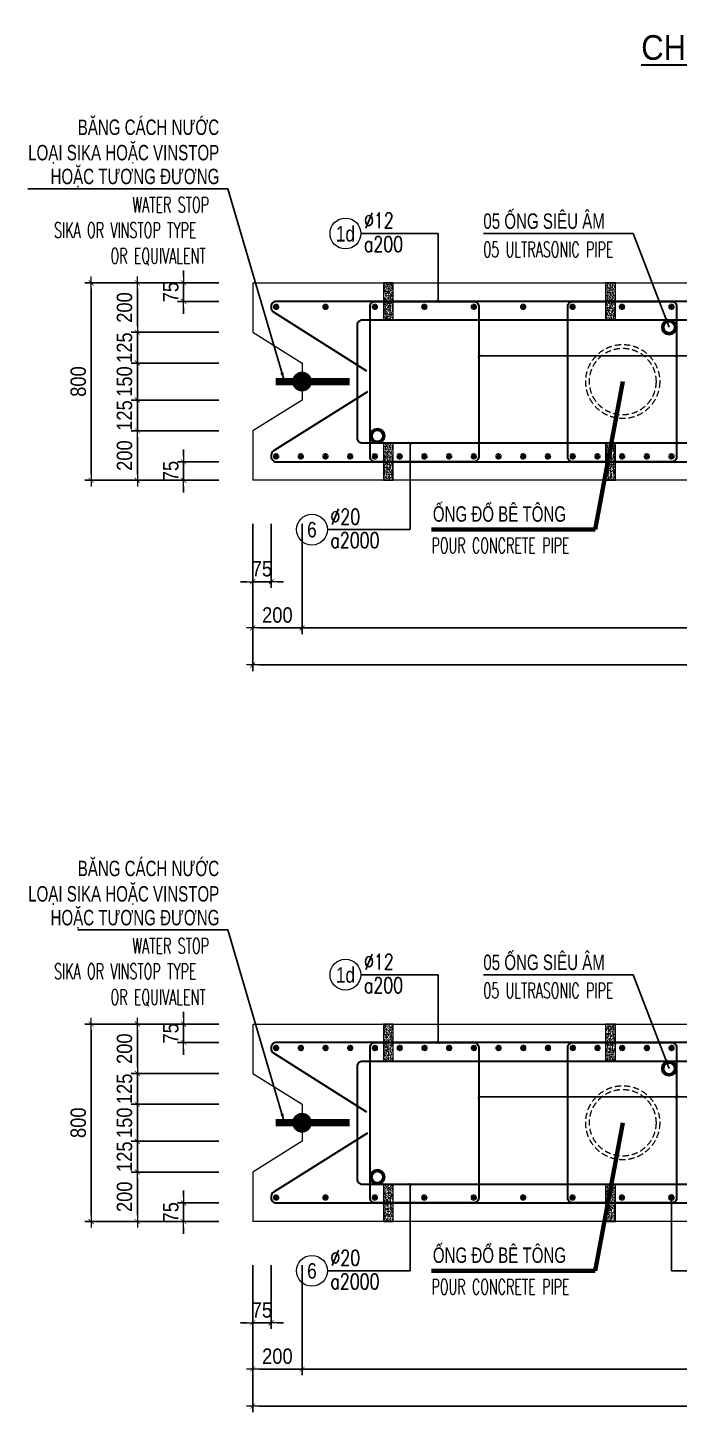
# Model space of a CAD drawing. Header units: millimetres. Extents: x -642477 to 1168880, y -27982 to 330379.
# Drawn here: x 198575 to 206500, y 84914 to 101745 of the extents above; entities that cross this region are included whole.
import ezdxf
from ezdxf.enums import TextEntityAlignment as Align

# ---------------------------------------------------------------- set-up
doc = ezdxf.new("R2010")
doc.units = ezdxf.units.MM
doc.linetypes.add('HIDDEN', pattern=[0.375, 0.25, -0.125])
doc.linetypes.add('HIDDEN2', pattern=[4.7625, 3.175, -1.5875])
doc.layers.get('0').update_dxf_attribs({"lineweight": 20})
doc.layers.get('Defpoints').update_dxf_attribs({"color": 151, "lineweight": 9})
for name, color, linetype, lineweight in [('NDC_S_BEAM', 3, 'HIDDEN2', 20), ('NDC_S_BREAK-LINE', 1, 'Continuous', 15), ('NDC_S_DIAPHGRAM WALL', 3, 'Continuous', 20), ('NDC_S_DIM', 1, 'Continuous', 15), ('NDC_S_ENG TITLE', 3, 'Continuous', 20), ('NDC_S_HATCH MATERIAL', 8, 'Continuous', 13), ('NDC_S_LEADER', 1, 'Continuous', 15), ('NDC_S_LEVEL TEXT', 7, 'Continuous', 20), ('NDC_S_REBAR', 4, 'Continuous', 35), ('NDC_S_VN TEXT', 7, 'Continuous', 20), ('NDC_S_VN TITLE', 6, 'Continuous', 35)]:
    doc.layers.add(name, color=color, linetype=linetype, lineweight=lineweight)
doc.layers.add('NDC_S_REBAR DES.', color=2, linetype='Continuous')
doc.styles.add('ARIAL', font='arial.ttf', dxfattribs={"width": 0.8})
doc.styles.add('NDC_ARIAL', font='arial.ttf', dxfattribs={"width": 0.85})
doc.styles.add('NDC_DIM', font='', dxfattribs={"width": 0.75})
doc.styles.add('NDC_EN TXT', font='romans.shx', dxfattribs={"width": 0.8})
doc.styles.get('NDC_DIM').set_extended_font_data('Dotum')
doc.dimstyles.new('A1-NDC-1-25 (x3)', dxfattribs={"dimscale": 75, "dimtxt": 2.5, "dimasz": 1, "dimexe": 1, "dimexo": 0, "dimgap": 0.8, "dimtad": 1, "dimdec": 0, "dimlfac": 0.333333, "dimdsep": 46, "dimtxsty": 'NDC_ARIAL', "dimblk": 'DIMMARK', "dimcen": 49999.938995, "dimdle": 1.5, "dimclrd": 1, "dimclre": 1, "dimclrt": 3, "dimadec": 0, "dimazin": 0, "dimtfac": 1, "dimtdec": 0, "dimtix": 1, "dimtmove": 2, "dimatfit": 3, "dimfxl": 1, "dimarcsym": 0})
doc.dimstyles.new('NDC_dim_25', dxfattribs={"dimscale": 25, "dimtxt": 2.2, "dimasz": 1.5, "dimexe": 1.5, "dimexo": 2.5, "dimgap": 1, "dimtad": 1, "dimdec": 0, "dimzin": 0, "dimdsep": 46, "dimtxsty": 'NDC_DIM', "dimblk": 'DIMMARK', "dimcen": 0.09, "dimdle": 1.2, "dimclrd": 1, "dimclre": 1, "dimclrt": 3, "dimadec": 0, "dimazin": 0, "dimtfac": 1, "dimtdec": 0, "dimtix": 1, "dimtofl": 0, "dimtmove": 0, "dimatfit": 3, "dimfxl": 6, "dimfxlon": 1, "dimtolj": 1, "dimtzin": 0, "dimarcsym": 0})

# ---------------------------------------------------------------- blocks, each defined once
blk = doc.blocks.new('DIMMARK')
at = {"layer": 'NDC_S_DIM', "color": 1}
blk.add_line((-1.5, 0), (1, 0), dxfattribs=at)
at = {"layer": 'NDC_S_DIM', "color": 2, "const_width": 0.1}
blk.add_lwpolyline([(-0.42, -0.42), (0.42, 0.42)], dxfattribs=at)
blk = doc.blocks.new('TV_001')
at = {"layer": 'NDC_S_DIAPHGRAM WALL', "ltscale": 0.01}
blk.add_line((20916.7, 15181.6), (26388.8, 13991.9), dxfattribs=at)
for points in [[(26558.8, 14773.6), (21086.6, 15963.3)], [(26558.8, 14773.6), (26516.3, 14578.2), (26294.3, 14498.5), (26262.4, 14352), (26431.3, 14187.3), (26388.8, 13991.9)]]:
    blk.add_lwpolyline(points, dxfattribs=at)
at = {"layer": 'NDC_S_DIAPHGRAM WALL', "ltscale": 50, "const_width": 30}
blk.add_lwpolyline([(26383.3, 14402.4), (26090.1, 14466.2)], dxfattribs=at)
at = {"layer": 'NDC_S_DIAPHGRAM WALL', "ltscale": 50, "const_width": 40}
blk.add_lwpolyline([(26297.9, 14421, -1), (26258.8, 14429.5, -1)], format="xyb", close=True, dxfattribs=at)
blk = doc.blocks.new('Ong sieu am')
at = {"layer": 'NDC_S_HATCH MATERIAL'}
h = blk.add_hatch(dxfattribs=at)
h.set_pattern_fill('ANSI31', color=256, scale=20)
h.set_pattern_definition([(45, (0, 0), (-1.76776695, 1.76776695), [])])
h.paths.add_polyline_path([(-7119.3, 51158.9, 1), (-7179.3, 51158.9, 1)])
h.paths.add_polyline_path([(-7171.3, 51158.9, -1), (-7127.3, 51158.9, -1)], flags=16)
at = {"layer": 'NDC_S_REBAR DES.'}
for radius in [30, 22]:
    blk.add_circle((-7149.3, 51158.9), radius, dxfattribs=at)
blk = doc.blocks.new('ong do BT')
at = {"layer": 'NDC_S_HATCH MATERIAL', "linetype": 'HIDDEN', "ltscale": 100}
for radius in [150, 135]:
    blk.add_circle((-6323.7, 51237.8), radius, dxfattribs=at)
blk = doc.blocks.new('con ke BT')
at = {"layer": 'NDC_S_HATCH MATERIAL'}
h = blk.add_hatch(dxfattribs=at)
h.set_pattern_fill('AR-CONC', color=256, scale=2)
h.set_pattern_definition([(50, (0, 0), (14.3452037, -1.2550427), [1.5, -16.5]), (355, (0, 0), (-2.7750267, 15.0438427), [1.2, -13.2]), (100.451444, (1.195, -0.105), (11.570177, 13.7888), [1.274804, -14.0228422]), (46.1842, (0, 4), (21.3448266, -3.3103856), [2.25, -24.75]), (96.635635, (1.779, 3.724), (18.693239, 19.482372), [1.912207, -21.034275]), (351.184164, (0, 4), (18.693239, 19.482372), [1.8, -19.8]), (21, (2, 3), (11.938141, -8.0523778), [1.5, -16.5]), (326, (2, 3), (4.8663066, 14.503001), [1.2, -13.2]), (71.451445, (2.995, 2.329), (16.8044475, 6.450623), [1.274804, -14.0228422]), (37.5, (0, 0), (0.2431971, 6.6578771), [0, -13.04, 0, -13.4, 0, -13.25]), (7.5, (0, 0), (5.2613907, 7.8882342), [0, -7.64, 0, -12.74, 0, -5.05]), (327.5, (-4.46, 0), (10.6764487, -0.45109743), [0, -5, 0, -15.6, 0, -20.7]), (317.5, (-6.46, 0), (11.6637234, 2.0020996), [0, -6.5, 0, -10.36, 0, -14.7])])
h.paths.add_polyline_path([(-7076.9, 51430.9), (-7116.9, 51430.9), (-7116.9, 51280.9), (-7076.9, 51280.9)])
at = {"layer": 'NDC_S_BREAK-LINE'}
blk.add_lwpolyline([(-7116.9, 51430.9), (-7116.9, 51280.9), (-7076.9, 51280.9), (-7076.9, 51430.9)], close=True, dxfattribs=at)
blk = doc.blocks.new('*U2261')
at = {"layer": 'NDC_S_LEADER', "xscale": 3, "yscale": 3, "zscale": 3}
blk.add_blockref('con ke BT', (21291, -154068), dxfattribs=at)
blk = doc.blocks.new('*U2262')
at = {"layer": 'NDC_S_DIM', "color": 0, "linetype": 'ByBlock', "lineweight": -2, "transparency": 16777216}
for p in [(0, 0), (2700, 0)]:
    blk.add_blockref('*U2261', p, dxfattribs=at)
blk = doc.blocks.new('*U2263')
at = {"layer": 'NDC_S_LEADER', "xscale": 3, "yscale": 3, "zscale": 3}
blk.add_blockref('con ke BT', (21291, -154068), dxfattribs=at)
blk = doc.blocks.new('*U2264')
at = {"layer": 'NDC_S_DIM', "color": 0, "linetype": 'ByBlock', "lineweight": -2, "transparency": 16777216}
for p in [(0, 0), (2700, 0)]:
    blk.add_blockref('*U2263', p, dxfattribs=at)
blk = doc.blocks.new('*U367')
blk.add_circle((-2.5, 0), 2.5)
at = {"layer": 'NDC_S_VN TEXT', "color": 3, "style": 'NDC_EN TXT', "width": 0.75}
for tag, p in [('DK1', (0.5, 0.85)), ('KC1', (0.5, -2.97))]:
    blk.add_attdef(tag, p, '', height=2.5, dxfattribs=at)
at = {"layer": 'NDC_S_VN TEXT', "color": 7, "style": 'ARIAL', "width": 0.8}
blk.add_attdef('SH2', text='', height=2.5, dxfattribs=at).set_placement((-2.5, 0), align=Align.MIDDLE)
blk = doc.blocks.new('kata_block_THEP')
at = {"layer": 'NDC_S_REBAR', "color": 0}
for p, q in [((-0.5, 0), (0.5, 0)), ((-0.35, 0.35), (0.35, -0.35)), ((0.35, 0.35), (-0.35, -0.35)), ((0, 0.5), (0, -0.5))]:
    blk.add_line(p, q, dxfattribs=at)
at = {"layer": 'NDC_S_REBAR', "color": 0, "const_width": 0.0833}
blk.add_lwpolyline([(-0.5, 0, 1), (0.5, 0, 1), (-0.5, 0, 1)], format="xyb", dxfattribs=at)
blk = doc.blocks.new('*U2281')
at = {"layer": 'NDC_S_REBAR', "ltscale": 80, "xscale": 72, "yscale": 72, "zscale": 72}
blk.add_blockref('kata_block_THEP', (0, 0), dxfattribs=at)
blk = doc.blocks.new('*U2282')
at = {"layer": 'NDC_S_LEVEL TEXT', "color": 0, "linetype": 'ByBlock', "lineweight": -2, "transparency": 16777216}
for p in [(0, 0), (600.9, 0), (1201.8, 0), (1802.7, 0), (2403.6, 0), (3004.5, 0), (3605.4, 0), (4206.3, 0), (4807.2, 0)]:
    blk.add_blockref('*U2281', p, dxfattribs=at)
blk = doc.blocks.new('*U2283')
at = {"layer": 'NDC_S_REBAR', "ltscale": 80, "xscale": 72, "yscale": 72, "zscale": 72}
blk.add_blockref('kata_block_THEP', (0, 0), dxfattribs=at)
blk = doc.blocks.new('*U2284')
at = {"layer": 'NDC_S_LEVEL TEXT', "color": 0, "linetype": 'ByBlock', "lineweight": -2, "transparency": 16777216}
for p in [(0, 0), (300.6, 0), (601.2, 0), (901.8, 0), (1202.4, 0), (1503, 0), (1803.6, 0), (2104.2, 0), (2404.8, 0), (2705.4, 0), (3006, 0), (3306.6, 0), (3607.2, 0), (3907.8, 0), (4208.4, 0), (4509, 0), (4809.6, 0)]:
    blk.add_blockref('*U2283', p, dxfattribs=at)
blk = doc.blocks.new('*U2266')
at = {"layer": 'NDC_S_LEADER', "xscale": 3, "yscale": 3, "zscale": 3}
blk.add_blockref('con ke BT', (21291, -154068), dxfattribs=at)
blk = doc.blocks.new('*U2267')
at = {"layer": 'NDC_S_DIM', "color": 0, "linetype": 'ByBlock', "lineweight": -2, "transparency": 16777216}
for p in [(0, 0), (2700, 0)]:
    blk.add_blockref('*U2266', p, dxfattribs=at)
blk = doc.blocks.new('*U2268')
at = {"layer": 'NDC_S_LEADER', "xscale": 3, "yscale": 3, "zscale": 3}
blk.add_blockref('con ke BT', (21291, -154068), dxfattribs=at)
blk = doc.blocks.new('*U2269')
at = {"layer": 'NDC_S_DIM', "color": 0, "linetype": 'ByBlock', "lineweight": -2, "transparency": 16777216}
for p in [(0, 0), (2700, 0)]:
    blk.add_blockref('*U2268', p, dxfattribs=at)
blk = doc.blocks.new('*U2274')
at = {"layer": 'NDC_S_REBAR', "ltscale": 80, "xscale": 72, "yscale": 72, "zscale": 72}
blk.add_blockref('kata_block_THEP', (0, 0), dxfattribs=at)
blk = doc.blocks.new('*U2275')
at = {"layer": 'NDC_S_LEVEL TEXT', "color": 0, "linetype": 'ByBlock', "lineweight": -2, "transparency": 16777216}
for p in [(0, 0), (600.9, 0), (1201.8, 0), (1802.7, 0), (2403.6, 0), (3004.5, 0), (3605.4, 0), (4206.3, 0), (4807.2, 0)]:
    blk.add_blockref('*U2274', p, dxfattribs=at)
blk = doc.blocks.new('*U2276')
at = {"layer": 'NDC_S_REBAR', "ltscale": 80, "xscale": 72, "yscale": 72, "zscale": 72}
blk.add_blockref('kata_block_THEP', (0, 0), dxfattribs=at)
blk = doc.blocks.new('*U2265')
at = {"layer": 'NDC_S_LEVEL TEXT', "color": 0, "linetype": 'ByBlock', "lineweight": -2, "transparency": 16777216}
for p in [(0, 0), (300.6, 0), (601.2, 0), (901.8, 0), (1202.4, 0), (1503, 0), (1803.6, 0), (2104.2, 0), (2404.8, 0), (2705.4, 0), (3006, 0), (3306.6, 0), (3607.2, 0), (3907.8, 0), (4208.4, 0), (4509, 0), (4809.6, 0)]:
    blk.add_blockref('*U2276', p, dxfattribs=at)
blk = doc.blocks.new('*D2285')
at = {"layer": 'Defpoints', "color": 0, "ltscale": 100, "transparency": 16777216}
for p in [(199909, 96844), (200898, 96844), (200898, 96244)]:
    blk.add_point(p, dxfattribs=at)
at = {"layer": 'NDC_S_DIM', "color": 1, "lineweight": -2, "ltscale": 100, "transparency": 16777216}
for p, q in [((200898, 96844), (199834, 96844)), ((199909, 96319), (199909, 96769)), ((200898, 96244), (199834, 96244))]:
    blk.add_line(p, q, dxfattribs=at)
at = {"layer": 'NDC_S_DIM', "color": 1, "lineweight": -2, "ltscale": 100, "transparency": 16777216, "xscale": 75, "yscale": 75, "zscale": 75}
for p, rotation in [((199909, 96844), 90), ((199909, 96244), 270)]:
    blk.add_blockref('DIMMARK', p, dxfattribs=dict(at, rotation=rotation))
at = {"layer": 'NDC_S_DIM', "color": 3, "ltscale": 100, "transparency": 16777216, "insert": (199753, 96544), "char_height": 187.5, "attachment_point": 5, "rotation": 90, "style": 'NDC_ARIAL'}
blk.add_mtext('200', dxfattribs=at)
blk = doc.blocks.new('*D2286')
at = {"layer": 'Defpoints', "color": 0, "ltscale": 100, "transparency": 16777216}
for p in [(199909, 97219), (200898, 97219), (200898, 96844)]:
    blk.add_point(p, dxfattribs=at)
at = {"layer": 'NDC_S_DIM', "color": 1, "lineweight": -2, "ltscale": 100, "transparency": 16777216}
for p, q in [((199909, 97294), (199909, 97369)), ((200898, 97219), (199834, 97219)), ((199909, 96844), (199909, 97219)), ((200898, 96844), (199834, 96844)), ((199909, 96769), (199909, 96694))]:
    blk.add_line(p, q, dxfattribs=at)
at = {"layer": 'NDC_S_DIM', "color": 1, "lineweight": -2, "ltscale": 100, "transparency": 16777216, "xscale": 75, "yscale": 75, "zscale": 75}
for p, rotation in [((199909, 97219), 270), ((199909, 96844), 90)]:
    blk.add_blockref('DIMMARK', p, dxfattribs=dict(at, rotation=rotation))
at = {"layer": 'NDC_S_DIM', "color": 3, "ltscale": 100, "transparency": 16777216, "insert": (199753, 97031), "char_height": 187.5, "attachment_point": 5, "rotation": 90, "style": 'NDC_ARIAL'}
blk.add_mtext('125', dxfattribs=at)
blk = doc.blocks.new('*D2287')
at = {"layer": 'Defpoints', "color": 0, "ltscale": 100, "transparency": 16777216}
for p in [(199909, 97669), (200898, 97669), (200898, 97219)]:
    blk.add_point(p, dxfattribs=at)
at = {"layer": 'NDC_S_DIM', "color": 1, "lineweight": -2, "ltscale": 100, "transparency": 16777216}
for p, q in [((199909, 97744), (199909, 97819)), ((200898, 97669), (199834, 97669)), ((199909, 97219), (199909, 97669)), ((200898, 97219), (199834, 97219)), ((199909, 97144), (199909, 97069))]:
    blk.add_line(p, q, dxfattribs=at)
at = {"layer": 'NDC_S_DIM', "color": 1, "lineweight": -2, "ltscale": 100, "transparency": 16777216, "xscale": 75, "yscale": 75, "zscale": 75}
for p, rotation in [((199909, 97669), 270), ((199909, 97219), 90)]:
    blk.add_blockref('DIMMARK', p, dxfattribs=dict(at, rotation=rotation))
at = {"layer": 'NDC_S_DIM', "color": 3, "ltscale": 100, "transparency": 16777216, "insert": (199753, 97444), "char_height": 187.5, "attachment_point": 5, "rotation": 90, "style": 'NDC_ARIAL'}
blk.add_mtext('150', dxfattribs=at)
blk = doc.blocks.new('*D2288')
at = {"layer": 'Defpoints', "color": 0, "ltscale": 100, "transparency": 16777216}
for p in [(199909, 98044), (200898, 98044), (200898, 97669)]:
    blk.add_point(p, dxfattribs=at)
at = {"layer": 'NDC_S_DIM', "color": 1, "lineweight": -2, "ltscale": 100, "transparency": 16777216}
for p, q in [((199909, 98119), (199909, 98194)), ((200898, 98044), (199834, 98044)), ((199909, 97669), (199909, 98044)), ((200898, 97669), (199834, 97669)), ((199909, 97594), (199909, 97519))]:
    blk.add_line(p, q, dxfattribs=at)
at = {"layer": 'NDC_S_DIM', "color": 1, "lineweight": -2, "ltscale": 100, "transparency": 16777216, "xscale": 75, "yscale": 75, "zscale": 75}
for p, rotation in [((199909, 98044), 270), ((199909, 97669), 90)]:
    blk.add_blockref('DIMMARK', p, dxfattribs=dict(at, rotation=rotation))
at = {"layer": 'NDC_S_DIM', "color": 3, "ltscale": 100, "transparency": 16777216, "insert": (199753, 97856), "char_height": 187.5, "attachment_point": 5, "rotation": 90, "style": 'NDC_ARIAL'}
blk.add_mtext('125', dxfattribs=at)
blk = doc.blocks.new('*D2289')
at = {"layer": 'Defpoints', "color": 0, "ltscale": 100, "transparency": 16777216}
for p in [(199909, 98644), (200898, 98644), (200898, 98044)]:
    blk.add_point(p, dxfattribs=at)
at = {"layer": 'NDC_S_DIM', "color": 1, "lineweight": -2, "ltscale": 100, "transparency": 16777216}
for p, q in [((200898, 98644), (199834, 98644)), ((199909, 98119), (199909, 98569)), ((200898, 98044), (199834, 98044))]:
    blk.add_line(p, q, dxfattribs=at)
at = {"layer": 'NDC_S_DIM', "color": 1, "lineweight": -2, "ltscale": 100, "transparency": 16777216, "xscale": 75, "yscale": 75, "zscale": 75}
for p, rotation in [((199909, 98644), 90), ((199909, 98044), 270)]:
    blk.add_blockref('DIMMARK', p, dxfattribs=dict(at, rotation=rotation))
at = {"layer": 'NDC_S_DIM', "color": 3, "ltscale": 100, "transparency": 16777216, "insert": (199753, 98344), "char_height": 187.5, "attachment_point": 5, "rotation": 90, "style": 'NDC_ARIAL'}
blk.add_mtext('200', dxfattribs=at)
blk = doc.blocks.new('*D2290')
at = {"layer": 'Defpoints', "color": 0, "ltscale": 100, "transparency": 16777216}
for p in [(199347, 98644), (200898, 98644), (200898, 96244)]:
    blk.add_point(p, dxfattribs=at)
at = {"layer": 'NDC_S_DIM', "color": 1, "lineweight": -2, "ltscale": 100, "transparency": 16777216}
for p, q in [((200898, 98644), (199272, 98644)), ((199347, 96319), (199347, 98569)), ((200898, 96244), (199272, 96244))]:
    blk.add_line(p, q, dxfattribs=at)
at = {"layer": 'NDC_S_DIM', "color": 1, "lineweight": -2, "ltscale": 100, "transparency": 16777216, "xscale": 75, "yscale": 75, "zscale": 75}
for p, rotation in [((199347, 98644), 90), ((199347, 96244), 270)]:
    blk.add_blockref('DIMMARK', p, dxfattribs=dict(at, rotation=rotation))
at = {"layer": 'NDC_S_DIM', "color": 3, "ltscale": 100, "transparency": 16777216, "insert": (199191, 97444), "char_height": 187.5, "attachment_point": 5, "rotation": 90, "style": 'NDC_ARIAL'}
blk.add_mtext('800', dxfattribs=at)
blk = doc.blocks.new('*D2291')
at = {"layer": 'Defpoints', "color": 0, "ltscale": 100, "transparency": 16777216}
for p in [(200472, 96469), (200898, 96469), (200898, 96244)]:
    blk.add_point(p, dxfattribs=at)
at = {"layer": 'NDC_S_DIM', "color": 1, "lineweight": -2, "ltscale": 100, "transparency": 16777216}
for p, q in [((200472, 96544), (200472, 96619)), ((200898, 96469), (200397, 96469)), ((200472, 96244), (200472, 96469)), ((200898, 96244), (200397, 96244)), ((200472, 96169), (200472, 96094))]:
    blk.add_line(p, q, dxfattribs=at)
at = {"layer": 'NDC_S_DIM', "color": 1, "lineweight": -2, "ltscale": 100, "transparency": 16777216, "xscale": 75, "yscale": 75, "zscale": 75}
for p, rotation in [((200472, 96469), 270), ((200472, 96244), 90)]:
    blk.add_blockref('DIMMARK', p, dxfattribs=dict(at, rotation=rotation))
at = {"layer": 'NDC_S_DIM', "color": 3, "ltscale": 100, "transparency": 16777216, "insert": (200316, 96356), "char_height": 187.5, "attachment_point": 5, "rotation": 90, "style": 'NDC_ARIAL'}
blk.add_mtext('75', dxfattribs=at)
blk = doc.blocks.new('*D2292')
at = {"layer": 'Defpoints', "color": 0, "ltscale": 100, "transparency": 16777216}
for p in [(200472, 98644), (200898, 98644), (200898, 98419)]:
    blk.add_point(p, dxfattribs=at)
at = {"layer": 'NDC_S_DIM', "color": 1, "lineweight": -2, "ltscale": 100, "transparency": 16777216}
for p, q in [((200898, 98644), (200397, 98644)), ((200472, 98719), (200472, 98794)), ((200472, 98419), (200472, 98644)), ((200898, 98419), (200397, 98419)), ((200472, 98344), (200472, 98269))]:
    blk.add_line(p, q, dxfattribs=at)
at = {"layer": 'NDC_S_DIM', "color": 1, "lineweight": -2, "ltscale": 100, "transparency": 16777216, "xscale": 75, "yscale": 75, "zscale": 75}
for p, rotation in [((200472, 98644), 270), ((200472, 98419), 90)]:
    blk.add_blockref('DIMMARK', p, dxfattribs=dict(at, rotation=rotation))
at = {"layer": 'NDC_S_DIM', "color": 3, "ltscale": 100, "transparency": 16777216, "insert": (200316, 98531), "char_height": 187.5, "attachment_point": 5, "rotation": 90, "style": 'NDC_ARIAL'}
blk.add_mtext('75', dxfattribs=at)
blk = doc.blocks.new('*D2301')
at = {"layer": 'Defpoints', "color": 0, "ltscale": 100, "transparency": 16777216}
for p in [(201312, 95714), (201537, 95714), (201537, 95011)]:
    blk.add_point(p, dxfattribs=at)
at = {"layer": 'NDC_S_DIM', "color": 1, "lineweight": -2, "ltscale": 100, "transparency": 16777216}
for p, q in [((201312, 95714), (201312, 94936)), ((201537, 95714), (201537, 94936)), ((201237, 95011), (201162, 95011)), ((201312, 95011), (201537, 95011)), ((201612, 95011), (201687, 95011))]:
    blk.add_line(p, q, dxfattribs=at)
at = {"layer": 'NDC_S_DIM', "color": 1, "lineweight": -2, "ltscale": 100, "transparency": 16777216, "xscale": 75, "yscale": 75, "zscale": 75}
blk.add_blockref('DIMMARK', (201312, 95011), dxfattribs=at)
at = {"layer": 'NDC_S_DIM', "color": 1, "lineweight": -2, "ltscale": 100, "transparency": 16777216, "xscale": 75, "yscale": 75, "zscale": 75, "rotation": 180}
blk.add_blockref('DIMMARK', (201537, 95011), dxfattribs=at)
at = {"layer": 'NDC_S_DIM', "color": 3, "ltscale": 100, "transparency": 16777216, "insert": (201424, 95167), "char_height": 187.5, "attachment_point": 5, "style": 'NDC_ARIAL'}
blk.add_mtext('75', dxfattribs=at)
blk = doc.blocks.new('*D2303')
at = {"layer": 'Defpoints', "color": 0, "ltscale": 100, "transparency": 16777216}
for p in [(201312, 95714), (201912, 95714), (201912, 94449)]:
    blk.add_point(p, dxfattribs=at)
at = {"layer": 'NDC_S_DIM', "color": 1, "lineweight": -2, "ltscale": 100, "transparency": 16777216}
for p, q in [((201312, 95714), (201312, 94374)), ((201912, 95714), (201912, 94374)), ((201387, 94449), (201837, 94449))]:
    blk.add_line(p, q, dxfattribs=at)
at = {"layer": 'NDC_S_DIM', "color": 1, "lineweight": -2, "ltscale": 100, "transparency": 16777216, "xscale": 75, "yscale": 75, "zscale": 75, "rotation": 180}
blk.add_blockref('DIMMARK', (201312, 94449), dxfattribs=at)
at = {"layer": 'NDC_S_DIM', "color": 1, "lineweight": -2, "ltscale": 100, "transparency": 16777216, "xscale": 75, "yscale": 75, "zscale": 75}
blk.add_blockref('DIMMARK', (201912, 94449), dxfattribs=at)
at = {"layer": 'NDC_S_DIM', "color": 3, "ltscale": 100, "transparency": 16777216, "insert": (201612, 94605), "char_height": 187.5, "attachment_point": 5, "style": 'NDC_ARIAL'}
blk.add_mtext('200', dxfattribs=at)
blk = doc.blocks.new('*D2304')
at = {"layer": 'Defpoints', "color": 0, "ltscale": 100, "transparency": 16777216}
for p in [(201912, 95714), (218112, 95714), (218112, 94449)]:
    blk.add_point(p, dxfattribs=at)
at = {"layer": 'NDC_S_DIM', "color": 1, "lineweight": -2, "ltscale": 100, "transparency": 16777216}
for p, q in [((201912, 95714), (201912, 94374)), ((218112, 95714), (218112, 94374)), ((201987, 94449), (218037, 94449))]:
    blk.add_line(p, q, dxfattribs=at)
at = {"layer": 'NDC_S_DIM', "color": 1, "lineweight": -2, "ltscale": 100, "transparency": 16777216, "xscale": 75, "yscale": 75, "zscale": 75, "rotation": 180}
blk.add_blockref('DIMMARK', (201912, 94449), dxfattribs=at)
at = {"layer": 'NDC_S_DIM', "color": 1, "lineweight": -2, "ltscale": 100, "transparency": 16777216, "xscale": 75, "yscale": 75, "zscale": 75}
blk.add_blockref('DIMMARK', (218112, 94449), dxfattribs=at)
at = {"layer": 'NDC_S_DIM', "color": 3, "ltscale": 100, "transparency": 16777216, "insert": (210012, 94605), "char_height": 187.5, "attachment_point": 5, "style": 'NDC_ARIAL'}
blk.add_mtext('5400', dxfattribs=at)
blk = doc.blocks.new('*D2306')
at = {"layer": 'Defpoints', "color": 0, "ltscale": 100, "transparency": 16777216}
for p in [(201312, 95714), (218112, 95714), (218112, 93999)]:
    blk.add_point(p, dxfattribs=at)
at = {"layer": 'NDC_S_DIM', "color": 1, "lineweight": -2, "ltscale": 100, "transparency": 16777216}
for p, q in [((201312, 95714), (201312, 93924)), ((218112, 95714), (218112, 93924)), ((201387, 93999), (218037, 93999))]:
    blk.add_line(p, q, dxfattribs=at)
at = {"layer": 'NDC_S_DIM', "color": 1, "lineweight": -2, "ltscale": 100, "transparency": 16777216, "xscale": 75, "yscale": 75, "zscale": 75, "rotation": 180}
blk.add_blockref('DIMMARK', (201312, 93999), dxfattribs=at)
at = {"layer": 'NDC_S_DIM', "color": 1, "lineweight": -2, "ltscale": 100, "transparency": 16777216, "xscale": 75, "yscale": 75, "zscale": 75}
blk.add_blockref('DIMMARK', (218112, 93999), dxfattribs=at)
at = {"layer": 'NDC_S_DIM', "color": 3, "ltscale": 100, "transparency": 16777216, "insert": (209712, 94155), "char_height": 187.5, "attachment_point": 5, "style": 'NDC_ARIAL'}
blk.add_mtext('5600', dxfattribs=at)
blk = doc.blocks.new('*D2307')
at = {"layer": 'Defpoints', "color": 0, "ltscale": 100, "transparency": 16777216}
for p in [(199909, 87834), (200898, 87834), (200898, 87234)]:
    blk.add_point(p, dxfattribs=at)
at = {"layer": 'NDC_S_DIM', "color": 1, "lineweight": -2, "ltscale": 100, "transparency": 16777216}
for p, q in [((200898, 87834), (199834, 87834)), ((199909, 87309), (199909, 87759)), ((200898, 87234), (199834, 87234))]:
    blk.add_line(p, q, dxfattribs=at)
at = {"layer": 'NDC_S_DIM', "color": 1, "lineweight": -2, "ltscale": 100, "transparency": 16777216, "xscale": 75, "yscale": 75, "zscale": 75}
for p, rotation in [((199909, 87834), 90), ((199909, 87234), 270)]:
    blk.add_blockref('DIMMARK', p, dxfattribs=dict(at, rotation=rotation))
at = {"layer": 'NDC_S_DIM', "color": 3, "ltscale": 100, "transparency": 16777216, "insert": (199753, 87534), "char_height": 187.5, "attachment_point": 5, "rotation": 90, "style": 'NDC_ARIAL'}
blk.add_mtext('200', dxfattribs=at)
blk = doc.blocks.new('*D2308')
at = {"layer": 'Defpoints', "color": 0, "ltscale": 100, "transparency": 16777216}
for p in [(199909, 88209), (200898, 88209), (200898, 87834)]:
    blk.add_point(p, dxfattribs=at)
at = {"layer": 'NDC_S_DIM', "color": 1, "lineweight": -2, "ltscale": 100, "transparency": 16777216}
for p, q in [((200898, 88209), (199834, 88209)), ((199909, 88284), (199909, 88359)), ((199909, 87834), (199909, 88209)), ((200898, 87834), (199834, 87834)), ((199909, 87759), (199909, 87684))]:
    blk.add_line(p, q, dxfattribs=at)
at = {"layer": 'NDC_S_DIM', "color": 1, "lineweight": -2, "ltscale": 100, "transparency": 16777216, "xscale": 75, "yscale": 75, "zscale": 75}
for p, rotation in [((199909, 88209), 270), ((199909, 87834), 90)]:
    blk.add_blockref('DIMMARK', p, dxfattribs=dict(at, rotation=rotation))
at = {"layer": 'NDC_S_DIM', "color": 3, "ltscale": 100, "transparency": 16777216, "insert": (199753, 88021), "char_height": 187.5, "attachment_point": 5, "rotation": 90, "style": 'NDC_ARIAL'}
blk.add_mtext('125', dxfattribs=at)
blk = doc.blocks.new('*D2309')
at = {"layer": 'Defpoints', "color": 0, "ltscale": 100, "transparency": 16777216}
for p in [(199909, 88659), (200898, 88659), (200898, 88209)]:
    blk.add_point(p, dxfattribs=at)
at = {"layer": 'NDC_S_DIM', "color": 1, "lineweight": -2, "ltscale": 100, "transparency": 16777216}
for p, q in [((199909, 88734), (199909, 88809)), ((200898, 88659), (199834, 88659)), ((199909, 88209), (199909, 88659)), ((200898, 88209), (199834, 88209)), ((199909, 88134), (199909, 88059))]:
    blk.add_line(p, q, dxfattribs=at)
at = {"layer": 'NDC_S_DIM', "color": 1, "lineweight": -2, "ltscale": 100, "transparency": 16777216, "xscale": 75, "yscale": 75, "zscale": 75}
for p, rotation in [((199909, 88659), 270), ((199909, 88209), 90)]:
    blk.add_blockref('DIMMARK', p, dxfattribs=dict(at, rotation=rotation))
at = {"layer": 'NDC_S_DIM', "color": 3, "ltscale": 100, "transparency": 16777216, "insert": (199753, 88434), "char_height": 187.5, "attachment_point": 5, "rotation": 90, "style": 'NDC_ARIAL'}
blk.add_mtext('150', dxfattribs=at)
blk = doc.blocks.new('*D2310')
at = {"layer": 'Defpoints', "color": 0, "ltscale": 100, "transparency": 16777216}
for p in [(199909, 89034), (200898, 89034), (200898, 88659)]:
    blk.add_point(p, dxfattribs=at)
at = {"layer": 'NDC_S_DIM', "color": 1, "lineweight": -2, "ltscale": 100, "transparency": 16777216}
for p, q in [((199909, 89109), (199909, 89184)), ((200898, 89034), (199834, 89034)), ((199909, 88659), (199909, 89034)), ((200898, 88659), (199834, 88659)), ((199909, 88584), (199909, 88509))]:
    blk.add_line(p, q, dxfattribs=at)
at = {"layer": 'NDC_S_DIM', "color": 1, "lineweight": -2, "ltscale": 100, "transparency": 16777216, "xscale": 75, "yscale": 75, "zscale": 75}
for p, rotation in [((199909, 89034), 270), ((199909, 88659), 90)]:
    blk.add_blockref('DIMMARK', p, dxfattribs=dict(at, rotation=rotation))
at = {"layer": 'NDC_S_DIM', "color": 3, "ltscale": 100, "transparency": 16777216, "insert": (199753, 88846), "char_height": 187.5, "attachment_point": 5, "rotation": 90, "style": 'NDC_ARIAL'}
blk.add_mtext('125', dxfattribs=at)
blk = doc.blocks.new('*D2311')
at = {"layer": 'Defpoints', "color": 0, "ltscale": 100, "transparency": 16777216}
for p in [(199909, 89634), (200898, 89634), (200898, 89034)]:
    blk.add_point(p, dxfattribs=at)
at = {"layer": 'NDC_S_DIM', "color": 1, "lineweight": -2, "ltscale": 100, "transparency": 16777216}
for p, q in [((200898, 89634), (199834, 89634)), ((199909, 89109), (199909, 89559)), ((200898, 89034), (199834, 89034))]:
    blk.add_line(p, q, dxfattribs=at)
at = {"layer": 'NDC_S_DIM', "color": 1, "lineweight": -2, "ltscale": 100, "transparency": 16777216, "xscale": 75, "yscale": 75, "zscale": 75}
for p, rotation in [((199909, 89634), 90), ((199909, 89034), 270)]:
    blk.add_blockref('DIMMARK', p, dxfattribs=dict(at, rotation=rotation))
at = {"layer": 'NDC_S_DIM', "color": 3, "ltscale": 100, "transparency": 16777216, "insert": (199753, 89334), "char_height": 187.5, "attachment_point": 5, "rotation": 90, "style": 'NDC_ARIAL'}
blk.add_mtext('200', dxfattribs=at)
blk = doc.blocks.new('*D2312')
at = {"layer": 'Defpoints', "color": 0, "ltscale": 100, "transparency": 16777216}
for p in [(199347, 89634), (200898, 89634), (200898, 87234)]:
    blk.add_point(p, dxfattribs=at)
at = {"layer": 'NDC_S_DIM', "color": 1, "lineweight": -2, "ltscale": 100, "transparency": 16777216}
for p, q in [((200898, 89634), (199272, 89634)), ((199347, 87309), (199347, 89559)), ((200898, 87234), (199272, 87234))]:
    blk.add_line(p, q, dxfattribs=at)
at = {"layer": 'NDC_S_DIM', "color": 1, "lineweight": -2, "ltscale": 100, "transparency": 16777216, "xscale": 75, "yscale": 75, "zscale": 75}
for p, rotation in [((199347, 89634), 90), ((199347, 87234), 270)]:
    blk.add_blockref('DIMMARK', p, dxfattribs=dict(at, rotation=rotation))
at = {"layer": 'NDC_S_DIM', "color": 3, "ltscale": 100, "transparency": 16777216, "insert": (199191, 88434), "char_height": 187.5, "attachment_point": 5, "rotation": 90, "style": 'NDC_ARIAL'}
blk.add_mtext('800', dxfattribs=at)
blk = doc.blocks.new('*D2313')
at = {"layer": 'Defpoints', "color": 0, "ltscale": 100, "transparency": 16777216}
for p in [(200472, 87459), (200898, 87459), (200898, 87234)]:
    blk.add_point(p, dxfattribs=at)
at = {"layer": 'NDC_S_DIM', "color": 1, "lineweight": -2, "ltscale": 100, "transparency": 16777216}
for p, q in [((200472, 87534), (200472, 87609)), ((200898, 87459), (200397, 87459)), ((200472, 87234), (200472, 87459)), ((200898, 87234), (200397, 87234)), ((200472, 87159), (200472, 87084))]:
    blk.add_line(p, q, dxfattribs=at)
at = {"layer": 'NDC_S_DIM', "color": 1, "lineweight": -2, "ltscale": 100, "transparency": 16777216, "xscale": 75, "yscale": 75, "zscale": 75}
for p, rotation in [((200472, 87459), 270), ((200472, 87234), 90)]:
    blk.add_blockref('DIMMARK', p, dxfattribs=dict(at, rotation=rotation))
at = {"layer": 'NDC_S_DIM', "color": 3, "ltscale": 100, "transparency": 16777216, "insert": (200316, 87346), "char_height": 187.5, "attachment_point": 5, "rotation": 90, "style": 'NDC_ARIAL'}
blk.add_mtext('75', dxfattribs=at)
blk = doc.blocks.new('*D2314')
at = {"layer": 'Defpoints', "color": 0, "ltscale": 100, "transparency": 16777216}
for p in [(200472, 89634), (200898, 89634), (200898, 89409)]:
    blk.add_point(p, dxfattribs=at)
at = {"layer": 'NDC_S_DIM', "color": 1, "lineweight": -2, "ltscale": 100, "transparency": 16777216}
for p, q in [((200472, 89709), (200472, 89784)), ((200898, 89634), (200397, 89634)), ((200472, 89409), (200472, 89634)), ((200898, 89409), (200397, 89409)), ((200472, 89334), (200472, 89259))]:
    blk.add_line(p, q, dxfattribs=at)
at = {"layer": 'NDC_S_DIM', "color": 1, "lineweight": -2, "ltscale": 100, "transparency": 16777216, "xscale": 75, "yscale": 75, "zscale": 75}
for p, rotation in [((200472, 89634), 270), ((200472, 89409), 90)]:
    blk.add_blockref('DIMMARK', p, dxfattribs=dict(at, rotation=rotation))
at = {"layer": 'NDC_S_DIM', "color": 3, "ltscale": 100, "transparency": 16777216, "insert": (200316, 89521), "char_height": 187.5, "attachment_point": 5, "rotation": 90, "style": 'NDC_ARIAL'}
blk.add_mtext('75', dxfattribs=at)
blk = doc.blocks.new('*D2323')
at = {"layer": 'Defpoints', "color": 0, "ltscale": 100, "transparency": 16777216}
for p in [(201312, 86704), (201537, 86704), (201537, 86002)]:
    blk.add_point(p, dxfattribs=at)
at = {"layer": 'NDC_S_DIM', "color": 1, "lineweight": -2, "ltscale": 100, "transparency": 16777216}
for p, q in [((201312, 86704), (201312, 85927)), ((201537, 86704), (201537, 85927)), ((201237, 86002), (201162, 86002)), ((201312, 86002), (201537, 86002)), ((201612, 86002), (201687, 86002))]:
    blk.add_line(p, q, dxfattribs=at)
at = {"layer": 'NDC_S_DIM', "color": 1, "lineweight": -2, "ltscale": 100, "transparency": 16777216, "xscale": 75, "yscale": 75, "zscale": 75}
blk.add_blockref('DIMMARK', (201312, 86002), dxfattribs=at)
at = {"layer": 'NDC_S_DIM', "color": 1, "lineweight": -2, "ltscale": 100, "transparency": 16777216, "xscale": 75, "yscale": 75, "zscale": 75, "rotation": 180}
blk.add_blockref('DIMMARK', (201537, 86002), dxfattribs=at)
at = {"layer": 'NDC_S_DIM', "color": 3, "ltscale": 100, "transparency": 16777216, "insert": (201424, 86157), "char_height": 187.5, "attachment_point": 5, "style": 'NDC_ARIAL'}
blk.add_mtext('75', dxfattribs=at)
blk = doc.blocks.new('*D2325')
at = {"layer": 'Defpoints', "color": 0, "ltscale": 100, "transparency": 16777216}
for p in [(201312, 86704), (201912, 86704), (201912, 85439)]:
    blk.add_point(p, dxfattribs=at)
at = {"layer": 'NDC_S_DIM', "color": 1, "lineweight": -2, "ltscale": 100, "transparency": 16777216}
for p, q in [((201312, 86704), (201312, 85364)), ((201912, 86704), (201912, 85364)), ((201387, 85439), (201837, 85439))]:
    blk.add_line(p, q, dxfattribs=at)
at = {"layer": 'NDC_S_DIM', "color": 1, "lineweight": -2, "ltscale": 100, "transparency": 16777216, "xscale": 75, "yscale": 75, "zscale": 75, "rotation": 180}
blk.add_blockref('DIMMARK', (201312, 85439), dxfattribs=at)
at = {"layer": 'NDC_S_DIM', "color": 1, "lineweight": -2, "ltscale": 100, "transparency": 16777216, "xscale": 75, "yscale": 75, "zscale": 75}
blk.add_blockref('DIMMARK', (201912, 85439), dxfattribs=at)
at = {"layer": 'NDC_S_DIM', "color": 3, "ltscale": 100, "transparency": 16777216, "insert": (201612, 85595), "char_height": 187.5, "attachment_point": 5, "style": 'NDC_ARIAL'}
blk.add_mtext('200', dxfattribs=at)
blk = doc.blocks.new('*D2326')
at = {"layer": 'Defpoints', "color": 0, "ltscale": 100, "transparency": 16777216}
for p in [(201912, 86704), (218112, 86704), (218112, 85439)]:
    blk.add_point(p, dxfattribs=at)
at = {"layer": 'NDC_S_DIM', "color": 1, "lineweight": -2, "ltscale": 100, "transparency": 16777216}
for p, q in [((201912, 86704), (201912, 85364)), ((218112, 86704), (218112, 85364)), ((201987, 85439), (218037, 85439))]:
    blk.add_line(p, q, dxfattribs=at)
at = {"layer": 'NDC_S_DIM', "color": 1, "lineweight": -2, "ltscale": 100, "transparency": 16777216, "xscale": 75, "yscale": 75, "zscale": 75, "rotation": 180}
blk.add_blockref('DIMMARK', (201912, 85439), dxfattribs=at)
at = {"layer": 'NDC_S_DIM', "color": 1, "lineweight": -2, "ltscale": 100, "transparency": 16777216, "xscale": 75, "yscale": 75, "zscale": 75}
blk.add_blockref('DIMMARK', (218112, 85439), dxfattribs=at)
at = {"layer": 'NDC_S_DIM', "color": 3, "ltscale": 100, "transparency": 16777216, "insert": (210012, 85595), "char_height": 187.5, "attachment_point": 5, "style": 'NDC_ARIAL'}
blk.add_mtext('5400', dxfattribs=at)
blk = doc.blocks.new('*D2328')
at = {"layer": 'Defpoints', "color": 0, "ltscale": 100, "transparency": 16777216}
for p in [(201312, 86704), (218112, 86704), (218112, 84989)]:
    blk.add_point(p, dxfattribs=at)
at = {"layer": 'NDC_S_DIM', "color": 1, "lineweight": -2, "ltscale": 100, "transparency": 16777216}
for p, q in [((201312, 86704), (201312, 84914)), ((218112, 86704), (218112, 84914)), ((201387, 84989), (218037, 84989))]:
    blk.add_line(p, q, dxfattribs=at)
at = {"layer": 'NDC_S_DIM', "color": 1, "lineweight": -2, "ltscale": 100, "transparency": 16777216, "xscale": 75, "yscale": 75, "zscale": 75, "rotation": 180}
blk.add_blockref('DIMMARK', (201312, 84989), dxfattribs=at)
at = {"layer": 'NDC_S_DIM', "color": 1, "lineweight": -2, "ltscale": 100, "transparency": 16777216, "xscale": 75, "yscale": 75, "zscale": 75}
blk.add_blockref('DIMMARK', (218112, 84989), dxfattribs=at)
at = {"layer": 'NDC_S_DIM', "color": 3, "ltscale": 100, "transparency": 16777216, "insert": (209712, 85145), "char_height": 187.5, "attachment_point": 5, "style": 'NDC_ARIAL'}
blk.add_mtext('5600', dxfattribs=at)

msp = doc.modelspace()

# ---------------------------------------------------------------- linework, layer by layer
at = {"layer": 'NDC_S_REBAR'}
for points in [[(202707.2, 97318), (201564.8, 96601, 0.2585925), (201536.6, 96550.2), (201536.6, 96528.7, 0.4142136), (201596.6, 96468.7), (217826.6, 96468.7, 0.4142136), (217886.6, 96528.7), (217886.6, 98358.7, 0.4142136), (217826.6, 98418.7), (201596.6, 98418.7, 0.4142136), (201536.6, 98358.7), (201536.6, 98342.9, 0.2239077), (201558.4, 98296.6), (202696, 97575.7)], [(202707.2, 88308.1), (201564.8, 87591.1, 0.2585925), (201536.6, 87540.3), (201536.6, 87518.8, 0.4142136), (201596.6, 87458.8), (217826.6, 87458.8, 0.4142136), (217886.6, 87518.8), (217886.6, 89348.8, 0.4142136), (217826.6, 89408.8), (201596.6, 89408.8, 0.4142136), (201536.6, 89348.8), (201536.6, 89333, 0.2239077), (201558.4, 89286.7), (202696, 88565.8)]]:
    msp.add_lwpolyline(points, format="xyb", dxfattribs=at)
for points in [[(202798.5, 98418.7), (203999.8, 98418.7, -0.4142136), (204059.8, 98358.7), (204059.8, 96528.7, -0.4142136), (203999.8, 96468.7), (202798.5, 96468.7, -0.4142136), (202738.5, 96528.7), (202738.5, 98358.7, -0.4142136)], [(205204.5, 98418.7), (206405.8, 98418.7, -0.4142136), (206465.8, 98358.7), (206465.8, 96528.7, -0.4142136), (206405.8, 96468.7), (205204.5, 96468.7, -0.4142136), (205144.5, 96528.7), (205144.5, 98358.7, -0.4142136)], [(202646.6, 98193.7), (217601.6, 98193.7, -0.4142136), (217661.6, 98133.7), (217661.6, 96753.7, -0.4142136), (217601.6, 96693.7), (202646.6, 96693.7, -0.4142136), (202586.6, 96753.7), (202586.6, 98133.7, -0.4142136)], [(202798.5, 89408.8), (203999.8, 89408.8, -0.4142136), (204059.8, 89348.8), (204059.8, 87518.8, -0.4142136), (203999.8, 87458.8), (202798.5, 87458.8, -0.4142136), (202738.5, 87518.8), (202738.5, 89348.8, -0.4142136)], [(205204.5, 89408.8), (206405.8, 89408.8, -0.4142136), (206465.8, 89348.8), (206465.8, 87518.8, -0.4142136), (206405.8, 87458.8), (205204.5, 87458.8, -0.4142136), (205144.5, 87518.8), (205144.5, 89348.8, -0.4142136)], [(202646.6, 89183.8), (217601.6, 89183.8, -0.4142136), (217661.6, 89123.8), (217661.6, 87743.8, -0.4142136), (217601.6, 87683.8), (202646.6, 87683.8, -0.4142136), (202586.6, 87743.8), (202586.6, 89123.8, -0.4142136)]]:
    msp.add_lwpolyline(points, format="xyb", close=True, dxfattribs=at)

# ---------------------------------------------------------------- block references
at = {"layer": 'NDC_S_BEAM', "xscale": -3, "yscale": 3, "zscale": 3, "rotation": 347.733965496706}
for p in [(269753.1, 38407.2), (269753.1, 29397.3)]:
    msp.add_blockref('TV_001', p, dxfattribs=at)
at = {"layer": 'NDC_S_DIM', "ltscale": 80, "xscale": 75, "yscale": 75, "zscale": 75}
for p, values in [((202627, 99243.7), {'SH2': '1d', 'DK1': '%%c12', 'KC1': 'a200'}), ((202219.6, 95643.6), {'SH2': '6', 'DK1': '%%c20', 'KC1': 'a2000'}), ((202627, 90233.8), {'SH2': '1d', 'DK1': '%%c12', 'KC1': 'a200'}), ((202219.6, 86633.7), {'SH2': '6', 'DK1': '%%c20', 'KC1': 'a2000'})]:
    msp.add_blockref('*U367', p, dxfattribs=at).add_auto_attribs(values)
at = {"layer": 'NDC_S_DIM'}
for name, p in [('*U2262', (202961.6, 98418.7)), ('*U2264', (202961.6, 96468.7)), ('*U2267', (202961.6, 89408.8)), ('*U2269', (202961.6, 87458.8))]:
    msp.add_blockref(name, p, dxfattribs=at)
at = {"layer": 'NDC_S_LEADER', "xscale": 3, "yscale": 3, "zscale": 3}
for name, p in [('Ong sieu am', (227823.7, -55372.9)), ('ong do BT', (224782.8, -56269.8)), ('Ong sieu am', (224276.4, -56692.9)), ('Ong sieu am', (227823.7, -64382.8)), ('ong do BT', (224782.8, -65279.7)), ('Ong sieu am', (224276.4, -65702.8))]:
    msp.add_blockref(name, p, dxfattribs=at)
at = {"layer": 'NDC_S_LEVEL TEXT'}
for name, p in [('*U2282', (201596.1, 98352.7)), ('*U2265', (201596.1, 89342.8))]:
    msp.add_blockref(name, p, dxfattribs=at)
at = {"layer": 'NDC_S_LEVEL TEXT', "extrusion": (0, 0, -1), "zscale": -1, "rotation": 180}
for name, p in [('*U2284', (-201596.1, 96534.7)), ('*U2275', (-201596.1, 87524.8))]:
    msp.add_blockref(name, p, dxfattribs=at)

# ---------------------------------------------------------------- texts
at = {"layer": 'NDC_S_ENG TITLE', "style": 'NDC_EN TXT', "width": 0.6}
for s, p in [('WATER STOP', (199850.4, 99593.3)), ('SIKA OR VINSTOP TYPE', (198896.8, 99284.6)), ('05 ULTRASONIC PIPE', (204116.9, 99050)), ('OR EQUIVALENT', (199582.5, 98971.2)), ('POUR CONCRETE PIPE', (203486, 95450)), ('WATER STOP', (199850.4, 90583.4)), ('SIKA OR VINSTOP TYPE', (198896.8, 90274.7)), ('OR EQUIVALENT', (199582.5, 89961.3)), ('05 ULTRASONIC PIPE', (204116.9, 90040.1)), ('POUR CONCRETE PIPE', (203486, 86440.1))]:
    msp.add_text(s, height=187.5, dxfattribs=at).set_placement(p, align=Align.MIDDLE_LEFT)
at = {"layer": 'NDC_S_LEVEL TEXT', "style": 'NDC_ARIAL', "width": 0.7}
for s, p in [('BĂNG CÁCH NƯỚC', (199184.4, 100535.4)), ('LOẠI SIKA HOẶC VINSTOP', (198581.7, 100226.8)), ('HOẶC TƯƠNG ĐƯƠNG', (198853.3, 99937.4)), ('05 ỐNG SIÊU ÂM', (204116.9, 99394.1)), ('ỐNG ĐỔ BÊ TÔNG', (203502.8, 95834.1)), ('BĂNG CÁCH NƯỚC', (199184.4, 91525.5)), ('LOẠI SIKA HOẶC VINSTOP', (198581.7, 91216.9)), ('HOẶC TƯƠNG ĐƯƠNG', (198853.3, 90927.5)), ('05 ỐNG SIÊU ÂM', (204116.9, 90384.2)), ('ỐNG ĐỔ BÊ TÔNG', (203502.8, 86824.2))]:
    msp.add_text(s, height=187.5, dxfattribs=at).set_placement(p, align=Align.MIDDLE_LEFT)
at = {"layer": 'NDC_S_VN TITLE', "style": 'NDC_ARIAL', "width": 0.9}
msp.add_text('%%UCHI TIẾT TƯỜNG VÂY TV2A (SL: 26)', height=300, dxfattribs=at).set_placement((209272.5, 101504.9), align=Align.MIDDLE)

# ---------------------------------------------------------------- dimensions: what is measured, and where the dimension line sits
at = {"layer": 'NDC_S_DIM', "ltscale": 100}
for base, p1, p2, picture, middle in [((199346.5, 98643.7), (200898, 96243.7), (200898, 98643.7), '*D2290', (199190.8, 97443.7)), ((199909, 98643.7), (200898, 98043.7), (200898, 98643.7), '*D2289', (199753.3, 98343.7)), ((200471.5, 98643.7), (200898, 98418.7), (200898, 98643.7), '*D2292', (200316.2, 98531.2)), ((199909, 98043.7), (200898, 97668.7), (200898, 98043.7), '*D2288', (199753.3, 97856.2)), ((199909, 97668.7), (200898, 97218.7), (200898, 97668.7), '*D2287', (199753.3, 97443.7)), ((199909, 97218.7), (200898, 96843.7), (200898, 97218.7), '*D2286', (199753.3, 97031.2)), ((199909, 96843.7), (200898, 96243.7), (200898, 96843.7), '*D2285', (199753.3, 96543.7)), ((200471.5, 96468.7), (200898, 96243.7), (200898, 96468.7), '*D2291', (200316.2, 96356.2)), ((200471.5, 89633.8), (200898, 89408.8), (200898, 89633.8), '*D2314', (200316.2, 89521.3)), ((199346.5, 89633.8), (200898, 87233.8), (200898, 89633.8), '*D2312', (199190.8, 88433.8)), ((199909, 89633.8), (200898, 89033.8), (200898, 89633.8), '*D2311', (199753.3, 89333.8)), ((199909, 89033.8), (200898, 88658.8), (200898, 89033.8), '*D2310', (199753.3, 88846.3)), ((199909, 88658.8), (200898, 88208.8), (200898, 88658.8), '*D2309', (199753.3, 88433.8)), ((199909, 88208.8), (200898, 87833.8), (200898, 88208.8), '*D2308', (199753.3, 88021.3)), ((199909, 87833.8), (200898, 87233.8), (200898, 87833.8), '*D2307', (199753.3, 87533.8)), ((200471.5, 87458.8), (200898, 87233.8), (200898, 87458.8), '*D2313', (200316.2, 87346.3))]:
    dim = msp.add_linear_dim(base=base, p1=p1, p2=p2, angle=90, dimstyle='A1-NDC-1-25 (x3)', dxfattribs=at)
    dim.commit()
    dim.dimension.update_dxf_attribs({"geometry": picture, "text_midpoint": middle})
for base, p1, p2, picture, middle in [((201536.6, 95011.5), (201311.6, 95714.1), (201536.6, 95714.1), '*D2301', (201424.1, 95166.8)), ((201911.6, 94449), (201311.6, 95714.1), (201911.6, 95714.1), '*D2303', (201611.6, 94604.7)), ((218111.6, 93999), (201311.6, 95714.1), (218111.6, 95714.1), '*D2306', (209711.6, 94154.7)), ((218111.6, 94449), (201911.6, 95714.1), (218111.6, 95714.1), '*D2304', (210011.6, 94604.7)), ((201536.6, 86001.6), (201311.6, 86704.2), (201536.6, 86704.2), '*D2323', (201424.1, 86156.9)), ((201911.6, 85439.1), (201311.6, 86704.2), (201911.6, 86704.2), '*D2325', (201611.6, 85594.8)), ((218111.6, 84989.1), (201311.6, 86704.2), (218111.6, 86704.2), '*D2328', (209711.6, 85144.8)), ((218111.6, 85439.1), (201911.6, 86704.2), (218111.6, 86704.2), '*D2326', (210011.6, 85594.8))]:
    dim = msp.add_linear_dim(base=base, p1=p1, p2=p2, dimstyle='A1-NDC-1-25 (x3)', dxfattribs=at)
    dim.commit()
    dim.dimension.update_dxf_attribs({"geometry": picture, "text_midpoint": middle})

# ---------------------------------------------------------------- leaders
at = {"layer": 'NDC_S_LEADER'}
for points, override in [([(201699, 97443.7), (201007.7, 99787), (198575.3, 99787)], {"dimasz": 4.5}), ([(203568.2, 98418.7), (203568.2, 99243.7), (202627, 99243.7)], {"dimldrblk": 'ArchTick'}), ([(206375.8, 98103.7), (205940.2, 99243.7), (204117.8, 99243.7)], {"dimasz": 4.5}), ([(204059.8, 97757.9), (217284, 97757.9)], {"dimldrblk": 'ArchTick'}), ([(217292.8, 97757.9), (204063.1, 97757.9)], {"dimldrblk": 'ArchTick'}), ([(206465.8, 97757.9), (217284, 97757.9)], {"dimldrblk": 'ArchTick'}), ([(205811.6, 97443.7), (205477, 95643.6), (203487, 95643.6)], {"dimasz": 4.5, "dimlwd": 65533}), ([(203225.5, 96693.7), (203225.5, 95643.6), (202219.6, 95643.6)], {"dimldrblk": 'ArchTick'}), ([(201699, 88433.8), (201007.7, 90777.1), (199185.3, 90777.1)], {"dimasz": 4.5}), ([(203568.2, 89408.8), (203568.2, 90233.8), (202627, 90233.8)], {"dimldrblk": 'ArchTick'}), ([(206375.8, 89093.8), (205940.2, 90233.8), (204117.8, 90233.8)], {"dimasz": 4.5}), ([(204059.8, 88748), (217284, 88748)], {"dimldrblk": 'ArchTick'}), ([(217292.8, 88748), (204063.1, 88748)], {"dimldrblk": 'ArchTick'}), ([(206465.8, 88748), (217284, 88748)], {"dimldrblk": 'ArchTick'}), ([(205811.6, 88433.8), (205477, 86633.7), (203487, 86633.7)], {"dimasz": 4.5, "dimlwd": 65533}), ([(203225.5, 87683.8), (203225.5, 86633.7), (202219.6, 86633.7)], {"dimldrblk": 'ArchTick'}), ([(206403.3, 87524.8), (206403.3, 86633.7), (207793.3, 86633.7)], {"dimasz": 2.5, "dimldrblk": 'DotBlank'})]:
    msp.add_leader(points, dimstyle='NDC_dim_25', override=override, dxfattribs=at)

doc.saveas('drawing.dxf')
